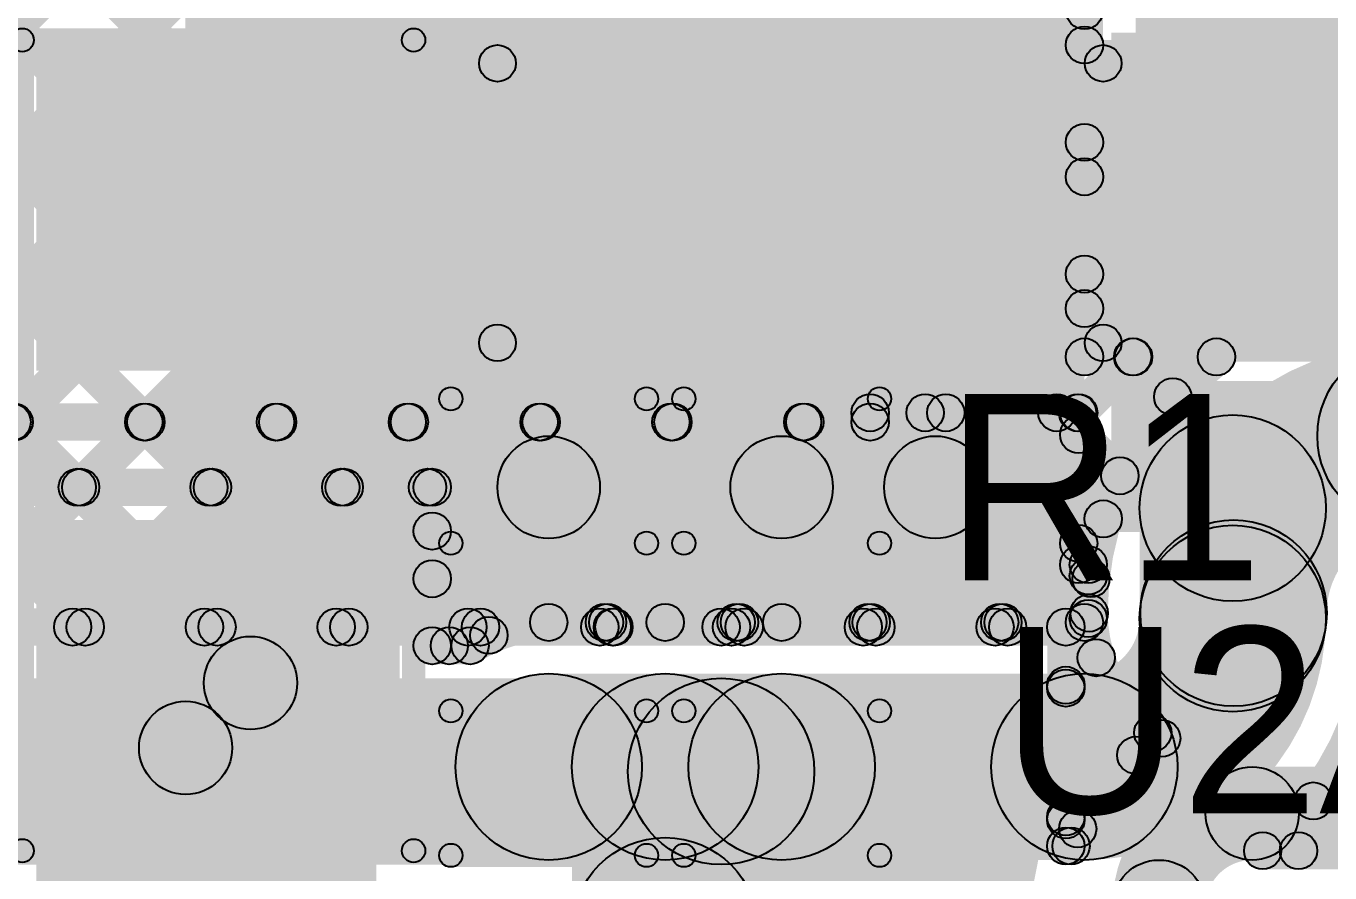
# Model space of a CAD drawing. Header units: millimetres. Extents: x -0.24 to 2.5, y 0 to 2.55.
# Drawn here: x 1.7768 to 2.0567, y 0.1812 to 0.363 of the extents above; entities that cross this region are included whole.
import ezdxf

# ---------------------------------------------------------------- set-up
doc = ezdxf.new("R2010")
doc.units = ezdxf.units.MM
doc.header["$MEASUREMENT"] = 0
for name, color, linetype in [('BottomLayer', 5, 'Continuous'), ('BottomSolder', 6, 'Continuous'), ('TopLayer', 1, 'Continuous'), ('TopOverlay', 2, 'Continuous'), ('TopPaste', 8, 'Continuous'), ('TopSolder', 216, 'Continuous'), ('ViaHoleLayer', 16, 'Continuous')]:
    doc.layers.add(name, color=color, linetype=linetype)

# ---------------------------------------------------------------- blocks, each defined once
blk = doc.blocks.new('C__0603_31')
at = {"layer": 'TopLayer'}
for points in [[(-0.015, 0.0175), (-0.015, -0.0175), (-0.045, -0.0175), (-0.045, 0.0175)], [(0.045, 0.0175), (0.045, -0.0175), (0.015, -0.0175), (0.015, 0.0175)]]:
    blk.add_hatch(color=1, dxfattribs=at).paths.add_polyline_path(points)
at = {"layer": 'TopOverlay'}
h = blk.add_hatch(color=2, dxfattribs=at)
edge = h.paths.add_edge_path()
edge.add_arc((-0.049, 0.021), 0.0025, 0, 360)
h = blk.add_hatch(color=2, dxfattribs=at)
edge = h.paths.add_edge_path()
edge.add_arc((-0.049, 0.021), 0.0025, 0, 360)
for points in [[(-0.049, 0.0185), (-0.049, 0.0235), (-0.018, 0.0235), (-0.018, 0.0185)], [(0.018, 0.0185), (0.018, 0.0235), (0.049, 0.0235), (0.049, 0.0185)], [(-0.0515, 0.021), (-0.0465, 0.021), (-0.0465, -0.021), (-0.0515, -0.021)], [(0.0465, 0.021), (0.0515, 0.021), (0.0515, -0.021), (0.0465, -0.021)], [(-0.049, -0.0235), (-0.049, -0.0185), (-0.018, -0.0185), (-0.018, -0.0235)], [(0.018, -0.0235), (0.018, -0.0185), (0.049, -0.0185), (0.049, -0.0235)]]:
    blk.add_hatch(color=2, dxfattribs=at).paths.add_polyline_path(points)
h = blk.add_hatch(color=2, dxfattribs=at)
edge = h.paths.add_edge_path()
edge.add_arc((-0.018, 0.021), 0.0025, 0, 360)
h = blk.add_hatch(color=2, dxfattribs=at)
edge = h.paths.add_edge_path()
edge.add_arc((0.018, 0.021), 0.0025, 0, 360)
h = blk.add_hatch(color=2, dxfattribs=at)
edge = h.paths.add_edge_path()
edge.add_arc((0.049, 0.021), 0.0025, 0, 360)
h = blk.add_hatch(color=2, dxfattribs=at)
edge = h.paths.add_edge_path()
edge.add_arc((0.049, 0.021), 0.0025, 0, 360)
h = blk.add_hatch(color=2, dxfattribs=at)
edge = h.paths.add_edge_path()
edge.add_arc((-0.049, -0.021), 0.0025, 0, 360)
h = blk.add_hatch(color=2, dxfattribs=at)
edge = h.paths.add_edge_path()
edge.add_arc((-0.049, -0.021), 0.0025, 0, 360)
h = blk.add_hatch(color=2, dxfattribs=at)
edge = h.paths.add_edge_path()
edge.add_arc((-0.018, -0.021), 0.0025, 0, 360)
h = blk.add_hatch(color=2, dxfattribs=at)
edge = h.paths.add_edge_path()
edge.add_arc((0.018, -0.021), 0.0025, 0, 360)
h = blk.add_hatch(color=2, dxfattribs=at)
edge = h.paths.add_edge_path()
edge.add_arc((0.049, -0.021), 0.0025, 0, 360)
h = blk.add_hatch(color=2, dxfattribs=at)
edge = h.paths.add_edge_path()
edge.add_arc((0.049, -0.021), 0.0025, 0, 360)
at = {"layer": 'TopPaste'}
for points in [[(-0.015, 0.0175), (-0.015, -0.0175), (-0.045, -0.0175), (-0.045, 0.0175)], [(0.045, 0.0175), (0.045, -0.0175), (0.015, -0.0175), (0.015, 0.0175)]]:
    blk.add_hatch(color=8, dxfattribs=at).paths.add_polyline_path(points)
at = {"layer": 'TopSolder'}
for points in [[(-0.01264, 0.01986), (-0.01264, -0.01986), (-0.04736, -0.01986), (-0.04736, 0.01986)], [(0.04736, 0.01986), (0.04736, -0.01986), (0.01264, -0.01986), (0.01264, 0.01986)]]:
    blk.add_hatch(color=216, dxfattribs=at).paths.add_polyline_path(points)
at = {"layer": 'TopOverlay'}
for centre in [(-0.049, 0.021), (-0.049, 0.021), (-0.018, 0.021), (0.018, 0.021), (0.049, 0.021), (0.049, 0.021), (-0.049, -0.021), (-0.049, -0.021), (-0.018, -0.021), (0.018, -0.021), (0.049, -0.021), (0.049, -0.021)]:
    blk.add_circle(centre, 0.0025, dxfattribs=at)
blk = doc.blocks.new('C__0603_32')
at = {"layer": 'TopLayer'}
for points in [[(-0.015, 0.0175), (-0.015, -0.0175), (-0.045, -0.0175), (-0.045, 0.0175)], [(0.045, 0.0175), (0.045, -0.0175), (0.015, -0.0175), (0.015, 0.0175)]]:
    blk.add_hatch(color=1, dxfattribs=at).paths.add_polyline_path(points)
at = {"layer": 'TopOverlay'}
h = blk.add_hatch(color=2, dxfattribs=at)
edge = h.paths.add_edge_path()
edge.add_arc((-0.049, 0.021), 0.0025, 0, 360)
h = blk.add_hatch(color=2, dxfattribs=at)
edge = h.paths.add_edge_path()
edge.add_arc((-0.049, 0.021), 0.0025, 0, 360)
for points in [[(-0.049, 0.0185), (-0.049, 0.0235), (-0.018, 0.0235), (-0.018, 0.0185)], [(0.018, 0.0185), (0.018, 0.0235), (0.049, 0.0235), (0.049, 0.0185)], [(-0.0515, 0.021), (-0.0465, 0.021), (-0.0465, -0.021), (-0.0515, -0.021)], [(0.0465, 0.021), (0.0515, 0.021), (0.0515, -0.021), (0.0465, -0.021)], [(-0.049, -0.0235), (-0.049, -0.0185), (-0.018, -0.0185), (-0.018, -0.0235)], [(0.018, -0.0235), (0.018, -0.0185), (0.049, -0.0185), (0.049, -0.0235)]]:
    blk.add_hatch(color=2, dxfattribs=at).paths.add_polyline_path(points)
h = blk.add_hatch(color=2, dxfattribs=at)
edge = h.paths.add_edge_path()
edge.add_arc((-0.018, 0.021), 0.0025, 0, 360)
h = blk.add_hatch(color=2, dxfattribs=at)
edge = h.paths.add_edge_path()
edge.add_arc((0.018, 0.021), 0.0025, 0, 360)
h = blk.add_hatch(color=2, dxfattribs=at)
edge = h.paths.add_edge_path()
edge.add_arc((0.049, 0.021), 0.0025, 0, 360)
h = blk.add_hatch(color=2, dxfattribs=at)
edge = h.paths.add_edge_path()
edge.add_arc((0.049, 0.021), 0.0025, 0, 360)
h = blk.add_hatch(color=2, dxfattribs=at)
edge = h.paths.add_edge_path()
edge.add_arc((-0.049, -0.021), 0.0025, 0, 360)
h = blk.add_hatch(color=2, dxfattribs=at)
edge = h.paths.add_edge_path()
edge.add_arc((-0.049, -0.021), 0.0025, 0, 360)
h = blk.add_hatch(color=2, dxfattribs=at)
edge = h.paths.add_edge_path()
edge.add_arc((-0.018, -0.021), 0.0025, 0, 360)
h = blk.add_hatch(color=2, dxfattribs=at)
edge = h.paths.add_edge_path()
edge.add_arc((0.018, -0.021), 0.0025, 0, 360)
h = blk.add_hatch(color=2, dxfattribs=at)
edge = h.paths.add_edge_path()
edge.add_arc((0.049, -0.021), 0.0025, 0, 360)
h = blk.add_hatch(color=2, dxfattribs=at)
edge = h.paths.add_edge_path()
edge.add_arc((0.049, -0.021), 0.0025, 0, 360)
at = {"layer": 'TopPaste'}
for points in [[(-0.015, 0.0175), (-0.015, -0.0175), (-0.045, -0.0175), (-0.045, 0.0175)], [(0.045, 0.0175), (0.045, -0.0175), (0.015, -0.0175), (0.015, 0.0175)]]:
    blk.add_hatch(color=8, dxfattribs=at).paths.add_polyline_path(points)
at = {"layer": 'TopSolder'}
for points in [[(-0.01264, 0.01986), (-0.01264, -0.01986), (-0.04736, -0.01986), (-0.04736, 0.01986)], [(0.04736, 0.01986), (0.04736, -0.01986), (0.01264, -0.01986), (0.01264, 0.01986)]]:
    blk.add_hatch(color=216, dxfattribs=at).paths.add_polyline_path(points)
at = {"layer": 'TopOverlay'}
for centre in [(-0.049, 0.021), (-0.049, 0.021), (-0.018, 0.021), (0.018, 0.021), (0.049, 0.021), (0.049, 0.021), (-0.049, -0.021), (-0.049, -0.021), (-0.018, -0.021), (0.018, -0.021), (0.049, -0.021), (0.049, -0.021)]:
    blk.add_circle(centre, 0.0025, dxfattribs=at)
blk = doc.blocks.new('RES_0805_89')
at = {"layer": 'TopLayer'}
for points in [[(-0.06, 0.025), (-0.02, 0.025), (-0.02, -0.025), (-0.06, -0.025)], [(0.02, 0.025), (0.06, 0.025), (0.06, -0.025), (0.02, -0.025)]]:
    blk.add_hatch(color=1, dxfattribs=at).paths.add_polyline_path(points)
at = {"layer": 'TopOverlay'}
h = blk.add_hatch(color=2, dxfattribs=at)
edge = h.paths.add_edge_path()
edge.add_arc((-0.065, 0.03), 0.003937, 0, 360)
h = blk.add_hatch(color=2, dxfattribs=at)
edge = h.paths.add_edge_path()
edge.add_arc((-0.065, 0.03), 0.003937, 0, 360)
for points in [[(-0.065, 0.026063), (-0.065, 0.033937), (0.065, 0.033937), (0.065, 0.026063)], [(-0.061063, -0.03), (-0.068937, -0.03), (-0.068937, 0.03), (-0.061063, 0.03)], [(0.068937, -0.03), (0.061063, -0.03), (0.061063, 0.03), (0.068937, 0.03)], [(-0.065, -0.033937), (-0.065, -0.026063), (0.065, -0.026063), (0.065, -0.033937)]]:
    blk.add_hatch(color=2, dxfattribs=at).paths.add_polyline_path(points)
h = blk.add_hatch(color=2, dxfattribs=at)
edge = h.paths.add_edge_path()
edge.add_arc((0.065, 0.03), 0.003937, 0, 360)
h = blk.add_hatch(color=2, dxfattribs=at)
edge = h.paths.add_edge_path()
edge.add_arc((0.065, 0.03), 0.003937, 0, 360)
h = blk.add_hatch(color=2, dxfattribs=at)
edge = h.paths.add_edge_path()
edge.add_arc((-0.065, -0.03), 0.003937, 0, 360)
h = blk.add_hatch(color=2, dxfattribs=at)
edge = h.paths.add_edge_path()
edge.add_arc((-0.065, -0.03), 0.003937, 0, 360)
h = blk.add_hatch(color=2, dxfattribs=at)
edge = h.paths.add_edge_path()
edge.add_arc((0.065, -0.03), 0.003937, 0, 360)
h = blk.add_hatch(color=2, dxfattribs=at)
edge = h.paths.add_edge_path()
edge.add_arc((0.065, -0.03), 0.003937, 0, 360)
at = {"layer": 'TopPaste'}
for points in [[(-0.06, 0.025), (-0.02, 0.025), (-0.02, -0.025), (-0.06, -0.025)], [(0.02, 0.025), (0.06, 0.025), (0.06, -0.025), (0.02, -0.025)]]:
    blk.add_hatch(color=8, dxfattribs=at).paths.add_polyline_path(points)
at = {"layer": 'TopSolder'}
for points in [[(-0.064, 0.029), (-0.016, 0.029), (-0.016, -0.029), (-0.064, -0.029)], [(0.016, 0.029), (0.064, 0.029), (0.064, -0.029), (0.016, -0.029)]]:
    blk.add_hatch(color=216, dxfattribs=at).paths.add_polyline_path(points)
at = {"layer": 'TopOverlay'}
for centre in [(-0.065, 0.03), (-0.065, 0.03), (0.065, 0.03), (0.065, 0.03), (-0.065, -0.03), (-0.065, -0.03), (0.065, -0.03), (0.065, -0.03)]:
    blk.add_circle(centre, 0.003937, dxfattribs=at)
blk = doc.blocks.new('SOT23_5_104')
at = {"layer": 'TopLayer'}
for points in [[(-0.07323, 0.04961), (-0.02913, 0.04961), (-0.02913, 0.0252), (-0.07323, 0.0252)], [(0.02913, 0.04961), (0.07323, 0.04961), (0.07323, 0.0252), (0.02913, 0.0252)], [(-0.07323, 0.0122), (-0.02913, 0.0122), (-0.02913, -0.0122), (-0.07323, -0.0122)], [(-0.07323, -0.0252), (-0.02913, -0.0252), (-0.02913, -0.04961), (-0.07323, -0.04961)], [(0.02913, -0.0252), (0.07323, -0.0252), (0.07323, -0.04961), (0.02913, -0.04961)]]:
    blk.add_hatch(color=1, dxfattribs=at).paths.add_polyline_path(points)
at = {"layer": 'TopOverlay'}
h = blk.add_hatch(color=2, dxfattribs=at)
edge = h.paths.add_edge_path()
edge.add_arc((-0.05824, 0.063), 0.005, 0, 360)
h = blk.add_hatch(color=2, dxfattribs=at)
edge = h.paths.add_edge_path()
edge.add_arc((-0.04976, 0.063), 0.005, 0, 360)
h = blk.add_hatch(color=2, dxfattribs=at)
edge = h.paths.add_edge_path()
edge.add_arc((-0.028, 0.063), 0.00394, 0, 360)
for points in [[(0.023, 0.06694), (0.023, 0.05906), (-0.028, 0.05906), (-0.028, 0.06694)], [(0.023, -0.05906), (0.023, -0.06694), (-0.028, -0.06694), (-0.028, -0.05906)]]:
    blk.add_hatch(color=2, dxfattribs=at).paths.add_polyline_path(points)
h = blk.add_hatch(color=2, dxfattribs=at)
edge = h.paths.add_edge_path()
edge.add_arc((0.023, 0.063), 0.00394, 0, 360)
h = blk.add_hatch(color=2, dxfattribs=at)
edge = h.paths.add_edge_path()
edge.add_arc((-0.028, -0.063), 0.00394, 0, 360)
h = blk.add_hatch(color=2, dxfattribs=at)
edge = h.paths.add_edge_path()
edge.add_arc((0.023, -0.063), 0.00394, 0, 360)
at = {"layer": 'TopPaste'}
for points in [[(-0.07323, 0.04961), (-0.02913, 0.04961), (-0.02913, 0.0252), (-0.07323, 0.0252)], [(0.02913, 0.04961), (0.07323, 0.04961), (0.07323, 0.0252), (0.02913, 0.0252)], [(-0.07323, 0.0122), (-0.02913, 0.0122), (-0.02913, -0.0122), (-0.07323, -0.0122)], [(-0.07323, -0.0252), (-0.02913, -0.0252), (-0.02913, -0.04961), (-0.07323, -0.04961)], [(0.02913, -0.0252), (0.07323, -0.0252), (0.07323, -0.04961), (0.02913, -0.04961)]]:
    blk.add_hatch(color=8, dxfattribs=at).paths.add_polyline_path(points)
at = {"layer": 'TopSolder'}
for points in [[(-0.07723, 0.05361), (-0.02513, 0.05361), (-0.02513, 0.0212), (-0.07723, 0.0212)], [(0.02513, 0.05361), (0.07723, 0.05361), (0.07723, 0.0212), (0.02513, 0.0212)], [(-0.07723, 0.0162), (-0.02513, 0.0162), (-0.02513, -0.0162), (-0.07723, -0.0162)], [(-0.07723, -0.0212), (-0.02513, -0.0212), (-0.02513, -0.05361), (-0.07723, -0.05361)], [(0.02513, -0.0212), (0.07723, -0.0212), (0.07723, -0.05361), (0.02513, -0.05361)]]:
    blk.add_hatch(color=216, dxfattribs=at).paths.add_polyline_path(points)
at = {"layer": 'TopOverlay', "const_width": 0.01}
blk.add_lwpolyline([(-0.04976, 0.063, 1), (-0.05824, 0.063, 1)], format="xyb", close=True, dxfattribs=at)
at = {"layer": 'TopOverlay'}
for centre, radius in [((-0.05824, 0.063), 0.005), ((-0.04976, 0.063), 0.005), ((-0.028, 0.063), 0.00394), ((0.023, 0.063), 0.00394), ((-0.028, -0.063), 0.00394), ((0.023, -0.063), 0.00394)]:
    blk.add_circle(centre, radius, dxfattribs=at)
blk = doc.blocks.new('C__1206_112')
at = {"layer": 'TopLayer'}
for points in [[(-0.08, 0.035), (-0.02, 0.035), (-0.02, -0.035), (-0.08, -0.035)], [(0.02, 0.035), (0.08, 0.035), (0.08, -0.035), (0.02, -0.035)]]:
    blk.add_hatch(color=1, dxfattribs=at).paths.add_polyline_path(points)
at = {"layer": 'TopOverlay'}
h = blk.add_hatch(color=2, dxfattribs=at)
edge = h.paths.add_edge_path()
edge.add_arc((-0.087, 0.042), 0.0025, 0, 360)
h = blk.add_hatch(color=2, dxfattribs=at)
edge = h.paths.add_edge_path()
edge.add_arc((-0.087, 0.042), 0.0025, 0, 360)
for points in [[(-0.0895, 0.042), (-0.0845, 0.042), (-0.0845, -0.042), (-0.0895, -0.042)], [(-0.087, 0.0395), (-0.087, 0.0445), (0.087, 0.0445), (0.087, 0.0395)], [(0.0845, 0.042), (0.0895, 0.042), (0.0895, -0.042), (0.0845, -0.042)], [(-0.087, -0.0445), (-0.087, -0.0395), (0.087, -0.0395), (0.087, -0.0445)]]:
    blk.add_hatch(color=2, dxfattribs=at).paths.add_polyline_path(points)
h = blk.add_hatch(color=2, dxfattribs=at)
edge = h.paths.add_edge_path()
edge.add_arc((0.087, 0.042), 0.0025, 0, 360)
h = blk.add_hatch(color=2, dxfattribs=at)
edge = h.paths.add_edge_path()
edge.add_arc((0.087, 0.042), 0.0025, 0, 360)
h = blk.add_hatch(color=2, dxfattribs=at)
edge = h.paths.add_edge_path()
edge.add_arc((-0.087, -0.042), 0.0025, 0, 360)
h = blk.add_hatch(color=2, dxfattribs=at)
edge = h.paths.add_edge_path()
edge.add_arc((-0.087, -0.042), 0.0025, 0, 360)
h = blk.add_hatch(color=2, dxfattribs=at)
edge = h.paths.add_edge_path()
edge.add_arc((0.087, -0.042), 0.0025, 0, 360)
h = blk.add_hatch(color=2, dxfattribs=at)
edge = h.paths.add_edge_path()
edge.add_arc((0.087, -0.042), 0.0025, 0, 360)
at = {"layer": 'TopPaste'}
for points in [[(-0.08, 0.035), (-0.02, 0.035), (-0.02, -0.035), (-0.08, -0.035)], [(0.02, 0.035), (0.08, 0.035), (0.08, -0.035), (0.02, -0.035)]]:
    blk.add_hatch(color=8, dxfattribs=at).paths.add_polyline_path(points)
at = {"layer": 'TopSolder'}
for points in [[(-0.084, 0.039), (-0.016, 0.039), (-0.016, -0.039), (-0.084, -0.039)], [(0.016, 0.039), (0.084, 0.039), (0.084, -0.039), (0.016, -0.039)]]:
    blk.add_hatch(color=216, dxfattribs=at).paths.add_polyline_path(points)
at = {"layer": 'TopOverlay'}
for centre in [(-0.087, 0.042), (-0.087, 0.042), (0.087, 0.042), (0.087, 0.042), (-0.087, -0.042), (-0.087, -0.042), (0.087, -0.042), (0.087, -0.042)]:
    blk.add_circle(centre, 0.0025, dxfattribs=at)

msp = doc.modelspace()

# ---------------------------------------------------------------- hatches: boundary and pattern name
at = {"layer": 'BottomLayer'}
for points in [[(1.48317, 0.8741), (1.48883, 0.87976), (2.00683, 0.36176), (2.00117, 0.3561)], [(1.48317, 0.84582), (1.48883, 0.85148), (2.00683, 0.33348), (2.00117, 0.32782)], [(1.5904, 0.71031), (1.59605, 0.71597), (2.00683, 0.30519), (2.00117, 0.29954)], [(1.58383, 0.68859), (1.58949, 0.69425), (2.01444, 0.2693), (2.00878, 0.26364)], [(1.56097, 0.68317), (1.56662, 0.68883), (2.00823, 0.24723), (2.00257, 0.24157)], [(1.35609, 0.66177), (1.36175, 0.66743), (1.79235, 0.23683), (1.78669, 0.23117)], [(1.38438, 0.66177), (1.39004, 0.66743), (1.82063, 0.23683), (1.81498, 0.23117)], [(1.41266, 0.66177), (1.41832, 0.66743), (1.84892, 0.23683), (1.84326, 0.23117)], [(1.57329, 0.64256), (1.57895, 0.64822), (1.99034, 0.23683), (1.98468, 0.23117)], [(1.47354, 0.62918), (1.4792, 0.63483), (1.8772, 0.23683), (1.87155, 0.23117)], [(1.50183, 0.62917), (1.50749, 0.63483), (1.90549, 0.23683), (1.89983, 0.23117)], [(1.53011, 0.62917), (1.53577, 0.63483), (1.93377, 0.23683), (1.92811, 0.23117)], [(1.55836, 0.62921), (1.56401, 0.63487), (1.96206, 0.23683), (1.9564, 0.23117)], [(2.015, 0.303), (2.067, 0.303), (2.067, 0.578), (2.015, 0.578)], [(1.59023, 0.17317), (1.58457, 0.17883), (1.95857, 0.55283), (1.96423, 0.54717)], [(1.61851, 0.17317), (1.61285, 0.17883), (1.97885, 0.54483), (1.98451, 0.53917)], [(2.008, 0.292), (2, 0.292), (2, 0.542), (2.008, 0.542)], [(1.6468, 0.17317), (1.64114, 0.17883), (2.00117, 0.53886), (2.00683, 0.5332)], [(1.67508, 0.17317), (1.66942, 0.17883), (2.00117, 0.51058), (2.00683, 0.50492)], [(1.811, 0.231), (2.004, 0.231), (2.004, 0.488), (1.811, 0.488)], [(1.76136, 0.23117), (1.75571, 0.23683), (2.00117, 0.48229), (2.00683, 0.47664)], [(1.78965, 0.23117), (1.78399, 0.23683), (2.00117, 0.45401), (2.00683, 0.44835)], [(1.81793, 0.23117), (1.81228, 0.23683), (2.00117, 0.42572), (2.00683, 0.42007)], [(1.84622, 0.23117), (1.84056, 0.23683), (2.00117, 0.39744), (2.00683, 0.39178)], [(1.8745, 0.23117), (1.86884, 0.23683), (2.00117, 0.36916), (2.00683, 0.3635)], [(1.90279, 0.23117), (1.89713, 0.23683), (2.00117, 0.34087), (2.00683, 0.33521)], [(1.93107, 0.23117), (1.92541, 0.23683), (2.00117, 0.31259), (2.00683, 0.30693)], [(1.95935, 0.23117), (1.9537, 0.23683), (2.0117, 0.29483), (2.01735, 0.28917)], [(2.004, 0.288), (2.004, 0.296), (2.03233, 0.296), (2.03233, 0.288)], [(2.01154, 0.28917), (2.01719, 0.29483), (2.02578, 0.28625), (2.02012, 0.28059)], [(1.98764, 0.23117), (1.98198, 0.23683), (2.0052, 0.26005), (2.01086, 0.25439)], [(1.75, 0.23), (1.75, 0.238), (1.903, 0.238), (1.903, 0.23)], [(1.903, 0.23), (1.903, 0.238), (1.926, 0.238), (1.926, 0.23)], [(1.903, 0.23), (1.903, 0.238), (1.926, 0.238), (1.926, 0.23)], [(1.926, 0.23), (1.926, 0.238), (2, 0.238), (2, 0.23)], [(2.004, 0.187), (1.996, 0.187), (1.996, 0.234), (2.004, 0.234)], [(2.00283, 0.21808), (1.99717, 0.22373), (2.00369, 0.23025), (2.00935, 0.22459)], [(1.99717, 0.21868), (2.00283, 0.22434), (2.01784, 0.20933), (2.01218, 0.20367)], [(1.75, 0.183), (1.75, 0.223), (1.926, 0.223), (1.926, 0.183)], [(1.914, 0.049), (1.989, 0.049), (1.989, 0.223), (1.914, 0.223)], [(2.00283, 0.18979), (1.99717, 0.19545), (2.01584, 0.21412), (2.0215, 0.20847)], [(2.04, 0.184), (2.04, 0.204), (2.259, 0.204), (2.259, 0.184)], [(1.99717, 0.1904), (2.00283, 0.19606), (2.00538, 0.19351), (1.99972, 0.18785)]]:
    msp.add_hatch(color=5, dxfattribs=at).paths.add_polyline_path(points)
h = msp.add_hatch(color=5, dxfattribs=at)
edge = h.paths.add_edge_path()
edge.add_arc((2.004, 0.36633), 0.004, 0, 360)
h = msp.add_hatch(color=5, dxfattribs=at)
edge = h.paths.add_edge_path()
edge.add_arc((2.004, 0.35893), 0.004, 0, 360)
h = msp.add_hatch(color=5, dxfattribs=at)
edge = h.paths.add_edge_path()
edge.add_arc((2.004, 0.33804), 0.004, 0, 360)
h = msp.add_hatch(color=5, dxfattribs=at)
edge = h.paths.add_edge_path()
edge.add_arc((2.004, 0.33065), 0.004, 0, 360)
h = msp.add_hatch(color=5, dxfattribs=at)
edge = h.paths.add_edge_path()
edge.add_arc((2.031, 0.317), 0.01181, 0, 360)
h = msp.add_hatch(color=5, dxfattribs=at)
edge = h.paths.add_edge_path()
edge.add_arc((2.004, 0.30976), 0.004, 0, 360)
h = msp.add_hatch(color=5, dxfattribs=at)
edge = h.paths.add_edge_path()
edge.add_arc((2.004, 0.30236), 0.004, 0, 360)
h = msp.add_hatch(color=5, dxfattribs=at)
edge = h.paths.add_edge_path()
edge.add_arc((2.004, 0.292), 0.004, 0, 360)
h = msp.add_hatch(color=5, dxfattribs=at)
edge = h.paths.add_edge_path()
edge.add_arc((2.004, 0.292), 0.004, 0, 360)
h = msp.add_hatch(color=5, dxfattribs=at)
edge = h.paths.add_edge_path()
edge.add_arc((2.01436, 0.292), 0.004, 0, 360)
h = msp.add_hatch(color=5, dxfattribs=at)
edge = h.paths.add_edge_path()
edge.add_arc((2.01453, 0.292), 0.004, 0, 360)
h = msp.add_hatch(color=5, dxfattribs=at)
edge = h.paths.add_edge_path()
edge.add_arc((2.03233, 0.292), 0.004, 0, 360)
h = msp.add_hatch(color=5, dxfattribs=at)
edge = h.paths.add_edge_path()
edge.add_arc((2.03233, 0.292), 0.004, 0, 360)
h = msp.add_hatch(color=5, dxfattribs=at)
edge = h.paths.add_edge_path()
edge.add_arc((2.074, 0.275), 0.02, 0, 360)
h = msp.add_hatch(color=5, dxfattribs=at)
edge = h.paths.add_edge_path()
edge.add_arc((2.074, 0.275), 0.02, 0, 360)
h = msp.add_hatch(color=5, dxfattribs=at)
edge = h.paths.add_edge_path()
edge.add_arc((2.02295, 0.28342), 0.004, 0, 360)
h = msp.add_hatch(color=5, dxfattribs=at)
edge = h.paths.add_edge_path()
edge.add_arc((1.972, 0.264), 0.01181, 0, 360)
h = msp.add_hatch(color=5, dxfattribs=at)
edge = h.paths.add_edge_path()
edge.add_arc((2.01161, 0.26647), 0.004, 0, 360)
h = msp.add_hatch(color=5, dxfattribs=at)
edge = h.paths.add_edge_path()
edge.add_arc((2.00803, 0.25722), 0.004, 0, 360)
h = msp.add_hatch(color=5, dxfattribs=at)
edge = h.paths.add_edge_path()
edge.add_arc((2.036, 0.237), 0.02, 0, 360)
h = msp.add_hatch(color=5, dxfattribs=at)
edge = h.paths.add_edge_path()
edge.add_arc((2.0054, 0.2444), 0.004, 0, 360)
h = msp.add_hatch(color=5, dxfattribs=at)
edge = h.paths.add_edge_path()
edge.add_arc((2.005, 0.237), 0.004, 0, 360)
h = msp.add_hatch(color=5, dxfattribs=at)
edge = h.paths.add_edge_path()
edge.add_arc((2.005, 0.237), 0.004, 0, 360)
h = msp.add_hatch(color=5, dxfattribs=at)
edge = h.paths.add_edge_path()
edge.add_arc((2.036, 0.231), 0.01181, 0, 360)
h = msp.add_hatch(color=5, dxfattribs=at)
edge = h.paths.add_edge_path()
edge.add_arc((1.78682, 0.234), 0.004, 0, 360)
h = msp.add_hatch(color=5, dxfattribs=at)
edge = h.paths.add_edge_path()
edge.add_arc((1.78952, 0.234), 0.004, 0, 360)
h = msp.add_hatch(color=5, dxfattribs=at)
edge = h.paths.add_edge_path()
edge.add_arc((1.8151, 0.234), 0.004, 0, 360)
h = msp.add_hatch(color=5, dxfattribs=at)
edge = h.paths.add_edge_path()
edge.add_arc((1.81781, 0.234), 0.004, 0, 360)
h = msp.add_hatch(color=5, dxfattribs=at)
edge = h.paths.add_edge_path()
edge.add_arc((1.84339, 0.234), 0.004, 0, 360)
h = msp.add_hatch(color=5, dxfattribs=at)
edge = h.paths.add_edge_path()
edge.add_arc((1.84609, 0.234), 0.004, 0, 360)
h = msp.add_hatch(color=5, dxfattribs=at)
edge = h.paths.add_edge_path()
edge.add_arc((1.87167, 0.234), 0.004, 0, 360)
h = msp.add_hatch(color=5, dxfattribs=at)
edge = h.paths.add_edge_path()
edge.add_arc((1.87437, 0.234), 0.004, 0, 360)
h = msp.add_hatch(color=5, dxfattribs=at)
edge = h.paths.add_edge_path()
edge.add_arc((1.89996, 0.234), 0.004, 0, 360)
h = msp.add_hatch(color=5, dxfattribs=at)
edge = h.paths.add_edge_path()
edge.add_arc((1.90266, 0.234), 0.004, 0, 360)
h = msp.add_hatch(color=5, dxfattribs=at)
edge = h.paths.add_edge_path()
edge.add_arc((1.903, 0.234), 0.004, 0, 360)
h = msp.add_hatch(color=5, dxfattribs=at)
edge = h.paths.add_edge_path()
edge.add_arc((1.903, 0.234), 0.004, 0, 360)
h = msp.add_hatch(color=5, dxfattribs=at)
edge = h.paths.add_edge_path()
edge.add_arc((1.903, 0.234), 0.004, 0, 360)
h = msp.add_hatch(color=5, dxfattribs=at)
edge = h.paths.add_edge_path()
edge.add_arc((1.926, 0.234), 0.004, 0, 360)
h = msp.add_hatch(color=5, dxfattribs=at)
edge = h.paths.add_edge_path()
edge.add_arc((1.926, 0.234), 0.004, 0, 360)
h = msp.add_hatch(color=5, dxfattribs=at)
edge = h.paths.add_edge_path()
edge.add_arc((1.926, 0.234), 0.004, 0, 360)
h = msp.add_hatch(color=5, dxfattribs=at)
edge = h.paths.add_edge_path()
edge.add_arc((1.92824, 0.234), 0.004, 0, 360)
h = msp.add_hatch(color=5, dxfattribs=at)
edge = h.paths.add_edge_path()
edge.add_arc((1.93094, 0.234), 0.004, 0, 360)
h = msp.add_hatch(color=5, dxfattribs=at)
edge = h.paths.add_edge_path()
edge.add_arc((1.95653, 0.234), 0.004, 0, 360)
h = msp.add_hatch(color=5, dxfattribs=at)
edge = h.paths.add_edge_path()
edge.add_arc((1.95923, 0.234), 0.004, 0, 360)
h = msp.add_hatch(color=5, dxfattribs=at)
edge = h.paths.add_edge_path()
edge.add_arc((1.98481, 0.234), 0.004, 0, 360)
h = msp.add_hatch(color=5, dxfattribs=at)
edge = h.paths.add_edge_path()
edge.add_arc((1.98751, 0.234), 0.004, 0, 360)
h = msp.add_hatch(color=5, dxfattribs=at)
edge = h.paths.add_edge_path()
edge.add_arc((2, 0.234), 0.004, 0, 360)
h = msp.add_hatch(color=5, dxfattribs=at)
edge = h.paths.add_edge_path()
edge.add_arc((2, 0.234), 0.004, 0, 360)
h = msp.add_hatch(color=5, dxfattribs=at)
edge = h.paths.add_edge_path()
edge.add_arc((2.00652, 0.22742), 0.004, 0, 360)
h = msp.add_hatch(color=5, dxfattribs=at)
edge = h.paths.add_edge_path()
edge.add_arc((2, 0.22151), 0.004, 0, 360)
h = msp.add_hatch(color=5, dxfattribs=at)
edge = h.paths.add_edge_path()
edge.add_arc((2, 0.22091), 0.004, 0, 360)
h = msp.add_hatch(color=5, dxfattribs=at)
edge = h.paths.add_edge_path()
edge.add_arc((1.926, 0.203), 0.02, 0, 360)
h = msp.add_hatch(color=5, dxfattribs=at)
edge = h.paths.add_edge_path()
edge.add_arc((2.01867, 0.21129), 0.004, 0, 360)
h = msp.add_hatch(color=5, dxfattribs=at)
edge = h.paths.add_edge_path()
edge.add_arc((2.02058, 0.21011), 0.004, 0, 360)
h = msp.add_hatch(color=5, dxfattribs=at)
edge = h.paths.add_edge_path()
edge.add_arc((2.02058, 0.21011), 0.004, 0, 360)
h = msp.add_hatch(color=5, dxfattribs=at)
edge = h.paths.add_edge_path()
edge.add_arc((2.01501, 0.2065), 0.004, 0, 360)
h = msp.add_hatch(color=5, dxfattribs=at)
edge = h.paths.add_edge_path()
edge.add_arc((2.04, 0.194), 0.01, 0, 360)
h = msp.add_hatch(color=5, dxfattribs=at)
edge = h.paths.add_edge_path()
edge.add_arc((2.04, 0.194), 0.01, 0, 360)
h = msp.add_hatch(color=5, dxfattribs=at)
edge = h.paths.add_edge_path()
edge.add_arc((2, 0.19323), 0.004, 0, 360)
h = msp.add_hatch(color=5, dxfattribs=at)
edge = h.paths.add_edge_path()
edge.add_arc((2, 0.19262), 0.004, 0, 360)
h = msp.add_hatch(color=5, dxfattribs=at)
edge = h.paths.add_edge_path()
edge.add_arc((2.00255, 0.19068), 0.004, 0, 360)
h = msp.add_hatch(color=5, dxfattribs=at)
edge = h.paths.add_edge_path()
edge.add_arc((2, 0.187), 0.004, 0, 360)
h = msp.add_hatch(color=5, dxfattribs=at)
edge = h.paths.add_edge_path()
edge.add_arc((2.00112, 0.187), 0.004, 0, 360)
h = msp.add_hatch(color=5, dxfattribs=at)
edge = h.paths.add_edge_path()
edge.add_arc((2.02, 0.174), 0.01, 0, 360)
h = msp.add_hatch(color=5, dxfattribs=at)
edge = h.paths.add_edge_path()
edge.add_arc((2.02, 0.174), 0.01, 0, 360)
at = {"layer": 'BottomSolder'}
h = msp.add_hatch(color=6, dxfattribs=at)
edge = h.paths.add_edge_path()
edge.add_arc((2.031, 0.317), 0.01581, 0, 360)
h = msp.add_hatch(color=6, dxfattribs=at)
edge = h.paths.add_edge_path()
edge.add_arc((1.972, 0.264), 0.01581, 0, 360)
h = msp.add_hatch(color=6, dxfattribs=at)
edge = h.paths.add_edge_path()
edge.add_arc((2.036, 0.231), 0.01581, 0, 360)
at = {"layer": 'TopLayer'}
for points in [[(1.783, 0.289), (1.947, 0.289), (1.947, 0.359), (1.783, 0.359)], [(1.955, 0.292), (2.004, 0.292), (2.004, 0.36), (1.955, 0.36)], [(1.955, 0.291), (2.066, 0.291), (2.066, 0.36), (1.955, 0.36)], [(1.93207, 0.23217), (1.92641, 0.23783), (1.97141, 0.28283), (1.97707, 0.27717)], [(1.96035, 0.23217), (1.9547, 0.23783), (1.9997, 0.28283), (2.00535, 0.27717)], [(1.958, 0.276), (1.958, 0.284), (2.00277, 0.284), (2.00277, 0.276)], [(1.96697, 0.27717), (1.97262, 0.28283), (2.00765, 0.24781), (2.00199, 0.24215)], [(1.99525, 0.27717), (2.00091, 0.28283), (2.0056, 0.27814), (1.99994, 0.27248)], [(1.60008, 0.09817), (1.59442, 0.10383), (1.77142, 0.28083), (1.77708, 0.27517)], [(1.77098, 0.27517), (1.77663, 0.28083), (1.79063, 0.26683), (1.78498, 0.26117)], [(1.772, 0.274), (1.772, 0.282), (1.958, 0.282), (1.958, 0.274)], [(1.79136, 0.26117), (1.78571, 0.26683), (1.79971, 0.28083), (1.80536, 0.27517)], [(1.79926, 0.27517), (1.80492, 0.28083), (1.81892, 0.26683), (1.81326, 0.26117)], [(1.81965, 0.26117), (1.81399, 0.26683), (1.82799, 0.28083), (1.83365, 0.27517)], [(1.82755, 0.27517), (1.8332, 0.28083), (1.8472, 0.26683), (1.84155, 0.26117)], [(1.84793, 0.26117), (1.84228, 0.26683), (1.85628, 0.28083), (1.86193, 0.27517)], [(1.85583, 0.27517), (1.86149, 0.28083), (1.90449, 0.23783), (1.89883, 0.23217)], [(1.86683, 0.25178), (1.86117, 0.25744), (1.88456, 0.28083), (1.89022, 0.27517)], [(1.8705, 0.22717), (1.86484, 0.23283), (1.91284, 0.28083), (1.9185, 0.27517)], [(1.88411, 0.27517), (1.88977, 0.28083), (1.93277, 0.23783), (1.92711, 0.23217)], [(1.90379, 0.23217), (1.89813, 0.23783), (1.94113, 0.28083), (1.94679, 0.27517)], [(1.9124, 0.27517), (1.91806, 0.28083), (1.96106, 0.23783), (1.9554, 0.23217)], [(1.94068, 0.27517), (1.94634, 0.28083), (1.98934, 0.23783), (1.98368, 0.23217)], [(2.00677, 0.24739), (1.99877, 0.24739), (1.99877, 0.28), (2.00677, 0.28)], [(1.889, 0.253), (1.889, 0.275), (1.939, 0.275), (1.939, 0.253)], [(1.939, 0.253), (1.939, 0.275), (1.972, 0.275), (1.972, 0.253)], [(1.772, 0.26), (1.772, 0.268), (1.863, 0.268), (1.863, 0.26)], [(1.772, 0.26), (1.772, 0.268), (1.863, 0.268), (1.863, 0.26)], [(1.868, 0.23), (1.86, 0.23), (1.86, 0.264), (1.868, 0.264)], [(2.05582, 0.23584), (2.01582, 0.23584), (2.01582, 0.25953), (2.05582, 0.25953)], [(1.98864, 0.23217), (1.98298, 0.23783), (1.99994, 0.25479), (2.0056, 0.24913)], [(1.779, 0.12), (1.852, 0.12), (1.852, 0.253), (1.779, 0.253)], [(1.86117, 0.24155), (1.86683, 0.2472), (1.87899, 0.23504), (1.87333, 0.22939)], [(2.00882, 0.23584), (2.00082, 0.23584), (2.00082, 0.24739), (2.00882, 0.24739)], [(2.05278, 0.18317), (2.04712, 0.18883), (2.10017, 0.24188), (2.10583, 0.23622)], [(1.889, 0.231), (1.889, 0.239), (1.914, 0.239), (1.914, 0.231)], [(1.914, 0.231), (1.914, 0.239), (1.939, 0.239), (1.939, 0.231)], [(1.939, 0.231), (1.939, 0.239), (2.00398, 0.239), (2.00398, 0.231)], [(1.864, 0.226), (1.864, 0.234), (1.87212, 0.234), (1.87212, 0.226)], [(1.889, 0.184), (1.889, 0.224), (1.914, 0.224), (1.914, 0.184)], [(1.914, 0.184), (1.914, 0.224), (1.939, 0.224), (1.939, 0.184)], [(1.939, 0.184), (1.939, 0.224), (2.00398, 0.224), (2.00398, 0.184)], [(1.82107, 0.145), (1.80107, 0.145), (1.80107, 0.20807), (1.82107, 0.20807)], [(1.934, 0.1688), (1.894, 0.1688), (1.894, 0.204), (1.934, 0.204)], [(2.05029, 0.19385), (2.05595, 0.1995), (2.06662, 0.18883), (2.06097, 0.18317)], [(2.04225, 0.182), (2.04225, 0.19), (2.072, 0.19), (2.072, 0.182)]]:
    msp.add_hatch(color=1, dxfattribs=at).paths.add_polyline_path(points)
h = msp.add_hatch(color=1, dxfattribs=at)
edge = h.paths.add_edge_path()
edge.add_arc((2.031, 0.317), 0.01181, 0, 360)
h = msp.add_hatch(color=1, dxfattribs=at)
edge = h.paths.add_edge_path()
edge.add_arc((1.958, 0.28), 0.004, 0, 360)
h = msp.add_hatch(color=1, dxfattribs=at)
edge = h.paths.add_edge_path()
edge.add_arc((1.9698, 0.28), 0.004, 0, 360)
h = msp.add_hatch(color=1, dxfattribs=at)
edge = h.paths.add_edge_path()
edge.add_arc((1.97424, 0.28), 0.004, 0, 360)
h = msp.add_hatch(color=1, dxfattribs=at)
edge = h.paths.add_edge_path()
edge.add_arc((1.99808, 0.28), 0.004, 0, 360)
h = msp.add_hatch(color=1, dxfattribs=at)
edge = h.paths.add_edge_path()
edge.add_arc((2.00253, 0.28), 0.004, 0, 360)
h = msp.add_hatch(color=1, dxfattribs=at)
edge = h.paths.add_edge_path()
edge.add_arc((2.00277, 0.28), 0.004, 0, 360)
h = msp.add_hatch(color=1, dxfattribs=at)
edge = h.paths.add_edge_path()
edge.add_arc((2.00277, 0.28), 0.004, 0, 360)
h = msp.add_hatch(color=1, dxfattribs=at)
edge = h.paths.add_edge_path()
edge.add_arc((1.77381, 0.278), 0.004, 0, 360)
h = msp.add_hatch(color=1, dxfattribs=at)
edge = h.paths.add_edge_path()
edge.add_arc((1.77425, 0.278), 0.004, 0, 360)
h = msp.add_hatch(color=1, dxfattribs=at)
edge = h.paths.add_edge_path()
edge.add_arc((1.80209, 0.278), 0.004, 0, 360)
h = msp.add_hatch(color=1, dxfattribs=at)
edge = h.paths.add_edge_path()
edge.add_arc((1.80254, 0.278), 0.004, 0, 360)
h = msp.add_hatch(color=1, dxfattribs=at)
edge = h.paths.add_edge_path()
edge.add_arc((1.83037, 0.278), 0.004, 0, 360)
h = msp.add_hatch(color=1, dxfattribs=at)
edge = h.paths.add_edge_path()
edge.add_arc((1.83082, 0.278), 0.004, 0, 360)
h = msp.add_hatch(color=1, dxfattribs=at)
edge = h.paths.add_edge_path()
edge.add_arc((1.85866, 0.278), 0.004, 0, 360)
h = msp.add_hatch(color=1, dxfattribs=at)
edge = h.paths.add_edge_path()
edge.add_arc((1.8591, 0.278), 0.004, 0, 360)
h = msp.add_hatch(color=1, dxfattribs=at)
edge = h.paths.add_edge_path()
edge.add_arc((1.88694, 0.278), 0.004, 0, 360)
h = msp.add_hatch(color=1, dxfattribs=at)
edge = h.paths.add_edge_path()
edge.add_arc((1.88739, 0.278), 0.004, 0, 360)
h = msp.add_hatch(color=1, dxfattribs=at)
edge = h.paths.add_edge_path()
edge.add_arc((1.91523, 0.278), 0.004, 0, 360)
h = msp.add_hatch(color=1, dxfattribs=at)
edge = h.paths.add_edge_path()
edge.add_arc((1.91567, 0.278), 0.004, 0, 360)
h = msp.add_hatch(color=1, dxfattribs=at)
edge = h.paths.add_edge_path()
edge.add_arc((1.94351, 0.278), 0.004, 0, 360)
h = msp.add_hatch(color=1, dxfattribs=at)
edge = h.paths.add_edge_path()
edge.add_arc((1.94396, 0.278), 0.004, 0, 360)
h = msp.add_hatch(color=1, dxfattribs=at)
edge = h.paths.add_edge_path()
edge.add_arc((1.958, 0.278), 0.004, 0, 360)
h = msp.add_hatch(color=1, dxfattribs=at)
edge = h.paths.add_edge_path()
edge.add_arc((2.00277, 0.27531), 0.004, 0, 360)
h = msp.add_hatch(color=1, dxfattribs=at)
edge = h.paths.add_edge_path()
edge.add_arc((2.03582, 0.25953), 0.02, 0, 360)
h = msp.add_hatch(color=1, dxfattribs=at)
edge = h.paths.add_edge_path()
edge.add_arc((1.889, 0.264), 0.011, 0, 360)
h = msp.add_hatch(color=1, dxfattribs=at)
edge = h.paths.add_edge_path()
edge.add_arc((1.939, 0.264), 0.011, 0, 360)
h = msp.add_hatch(color=1, dxfattribs=at)
edge = h.paths.add_edge_path()
edge.add_arc((1.939, 0.264), 0.011, 0, 360)
h = msp.add_hatch(color=1, dxfattribs=at)
edge = h.paths.add_edge_path()
edge.add_arc((1.972, 0.264), 0.01181, 0, 360)
h = msp.add_hatch(color=1, dxfattribs=at)
edge = h.paths.add_edge_path()
edge.add_arc((1.972, 0.264), 0.011, 0, 360)
h = msp.add_hatch(color=1, dxfattribs=at)
edge = h.paths.add_edge_path()
edge.add_arc((1.78781, 0.264), 0.004, 0, 360)
h = msp.add_hatch(color=1, dxfattribs=at)
edge = h.paths.add_edge_path()
edge.add_arc((1.78854, 0.264), 0.004, 0, 360)
h = msp.add_hatch(color=1, dxfattribs=at)
edge = h.paths.add_edge_path()
edge.add_arc((1.81609, 0.264), 0.004, 0, 360)
h = msp.add_hatch(color=1, dxfattribs=at)
edge = h.paths.add_edge_path()
edge.add_arc((1.81682, 0.264), 0.004, 0, 360)
h = msp.add_hatch(color=1, dxfattribs=at)
edge = h.paths.add_edge_path()
edge.add_arc((1.84437, 0.264), 0.004, 0, 360)
h = msp.add_hatch(color=1, dxfattribs=at)
edge = h.paths.add_edge_path()
edge.add_arc((1.8451, 0.264), 0.004, 0, 360)
h = msp.add_hatch(color=1, dxfattribs=at)
edge = h.paths.add_edge_path()
edge.add_arc((1.863, 0.264), 0.004, 0, 360)
h = msp.add_hatch(color=1, dxfattribs=at)
edge = h.paths.add_edge_path()
edge.add_arc((1.863, 0.264), 0.004, 0, 360)
h = msp.add_hatch(color=1, dxfattribs=at)
edge = h.paths.add_edge_path()
edge.add_arc((1.864, 0.264), 0.004, 0, 360)
h = msp.add_hatch(color=1, dxfattribs=at)
edge = h.paths.add_edge_path()
edge.add_arc((1.864, 0.25461), 0.004, 0, 360)
h = msp.add_hatch(color=1, dxfattribs=at)
edge = h.paths.add_edge_path()
edge.add_arc((2.00277, 0.25196), 0.004, 0, 360)
h = msp.add_hatch(color=1, dxfattribs=at)
edge = h.paths.add_edge_path()
edge.add_arc((2.03582, 0.23584), 0.02, 0, 360)
h = msp.add_hatch(color=1, dxfattribs=at)
edge = h.paths.add_edge_path()
edge.add_arc((2.03582, 0.23584), 0.02, 0, 360)
h = msp.add_hatch(color=1, dxfattribs=at)
edge = h.paths.add_edge_path()
edge.add_arc((2.00277, 0.24739), 0.004, 0, 360)
h = msp.add_hatch(color=1, dxfattribs=at)
edge = h.paths.add_edge_path()
edge.add_arc((2.00482, 0.24739), 0.004, 0, 360)
h = msp.add_hatch(color=1, dxfattribs=at)
edge = h.paths.add_edge_path()
edge.add_arc((1.864, 0.24437), 0.004, 0, 360)
h = msp.add_hatch(color=1, dxfattribs=at)
edge = h.paths.add_edge_path()
edge.add_arc((2.00482, 0.24498), 0.004, 0, 360)
h = msp.add_hatch(color=1, dxfattribs=at)
edge = h.paths.add_edge_path()
edge.add_arc((2.036, 0.231), 0.01181, 0, 360)
h = msp.add_hatch(color=1, dxfattribs=at)
edge = h.paths.add_edge_path()
edge.add_arc((1.889, 0.235), 0.004, 0, 360)
h = msp.add_hatch(color=1, dxfattribs=at)
edge = h.paths.add_edge_path()
edge.add_arc((1.889, 0.235), 0.004, 0, 360)
h = msp.add_hatch(color=1, dxfattribs=at)
edge = h.paths.add_edge_path()
edge.add_arc((1.90096, 0.235), 0.004, 0, 360)
h = msp.add_hatch(color=1, dxfattribs=at)
edge = h.paths.add_edge_path()
edge.add_arc((1.90166, 0.235), 0.004, 0, 360)
h = msp.add_hatch(color=1, dxfattribs=at)
edge = h.paths.add_edge_path()
edge.add_arc((1.914, 0.235), 0.004, 0, 360)
h = msp.add_hatch(color=1, dxfattribs=at)
edge = h.paths.add_edge_path()
edge.add_arc((1.914, 0.235), 0.004, 0, 360)
h = msp.add_hatch(color=1, dxfattribs=at)
edge = h.paths.add_edge_path()
edge.add_arc((1.92924, 0.235), 0.004, 0, 360)
h = msp.add_hatch(color=1, dxfattribs=at)
edge = h.paths.add_edge_path()
edge.add_arc((1.92994, 0.235), 0.004, 0, 360)
h = msp.add_hatch(color=1, dxfattribs=at)
edge = h.paths.add_edge_path()
edge.add_arc((1.939, 0.235), 0.004, 0, 360)
h = msp.add_hatch(color=1, dxfattribs=at)
edge = h.paths.add_edge_path()
edge.add_arc((1.939, 0.235), 0.004, 0, 360)
h = msp.add_hatch(color=1, dxfattribs=at)
edge = h.paths.add_edge_path()
edge.add_arc((1.95753, 0.235), 0.004, 0, 360)
h = msp.add_hatch(color=1, dxfattribs=at)
edge = h.paths.add_edge_path()
edge.add_arc((1.95823, 0.235), 0.004, 0, 360)
h = msp.add_hatch(color=1, dxfattribs=at)
edge = h.paths.add_edge_path()
edge.add_arc((1.98581, 0.235), 0.004, 0, 360)
h = msp.add_hatch(color=1, dxfattribs=at)
edge = h.paths.add_edge_path()
edge.add_arc((1.98651, 0.235), 0.004, 0, 360)
h = msp.add_hatch(color=1, dxfattribs=at)
edge = h.paths.add_edge_path()
edge.add_arc((2.00398, 0.235), 0.004, 0, 360)
h = msp.add_hatch(color=1, dxfattribs=at)
edge = h.paths.add_edge_path()
edge.add_arc((2.00482, 0.23584), 0.004, 0, 360)
h = msp.add_hatch(color=1, dxfattribs=at)
edge = h.paths.add_edge_path()
edge.add_arc((1.87616, 0.23222), 0.004, 0, 360)
h = msp.add_hatch(color=1, dxfattribs=at)
edge = h.paths.add_edge_path()
edge.add_arc((1.864, 0.23), 0.004, 0, 360)
h = msp.add_hatch(color=1, dxfattribs=at)
edge = h.paths.add_edge_path()
edge.add_arc((1.864, 0.23), 0.004, 0, 360)
h = msp.add_hatch(color=1, dxfattribs=at)
edge = h.paths.add_edge_path()
edge.add_arc((1.86767, 0.23), 0.004, 0, 360)
h = msp.add_hatch(color=1, dxfattribs=at)
edge = h.paths.add_edge_path()
edge.add_arc((1.87212, 0.23), 0.004, 0, 360)
h = msp.add_hatch(color=1, dxfattribs=at)
edge = h.paths.add_edge_path()
edge.add_arc((1.87212, 0.23), 0.004, 0, 360)
h = msp.add_hatch(color=1, dxfattribs=at)
edge = h.paths.add_edge_path()
edge.add_arc((1.825, 0.222), 0.01, 0, 360)
h = msp.add_hatch(color=1, dxfattribs=at)
edge = h.paths.add_edge_path()
edge.add_arc((1.889, 0.204), 0.02, 0, 360)
h = msp.add_hatch(color=1, dxfattribs=at)
edge = h.paths.add_edge_path()
edge.add_arc((1.914, 0.204), 0.02, 0, 360)
h = msp.add_hatch(color=1, dxfattribs=at)
edge = h.paths.add_edge_path()
edge.add_arc((1.914, 0.204), 0.02, 0, 360)
h = msp.add_hatch(color=1, dxfattribs=at)
edge = h.paths.add_edge_path()
edge.add_arc((1.914, 0.204), 0.02, 0, 360)
h = msp.add_hatch(color=1, dxfattribs=at)
edge = h.paths.add_edge_path()
edge.add_arc((1.939, 0.204), 0.02, 0, 360)
h = msp.add_hatch(color=1, dxfattribs=at)
edge = h.paths.add_edge_path()
edge.add_arc((1.939, 0.204), 0.02, 0, 360)
h = msp.add_hatch(color=1, dxfattribs=at)
edge = h.paths.add_edge_path()
edge.add_arc((2.00398, 0.204), 0.02, 0, 360)
h = msp.add_hatch(color=1, dxfattribs=at)
edge = h.paths.add_edge_path()
edge.add_arc((2.00398, 0.204), 0.02, 0, 360)
h = msp.add_hatch(color=1, dxfattribs=at)
edge = h.paths.add_edge_path()
edge.add_arc((1.81107, 0.20807), 0.01, 0, 360)
h = msp.add_hatch(color=1, dxfattribs=at)
edge = h.paths.add_edge_path()
edge.add_arc((1.81107, 0.20807), 0.01, 0, 360)
h = msp.add_hatch(color=1, dxfattribs=at)
edge = h.paths.add_edge_path()
edge.add_arc((2.05312, 0.19668), 0.004, 0, 360)
h = msp.add_hatch(color=1, dxfattribs=at)
edge = h.paths.add_edge_path()
edge.add_arc((1.914, 0.1688), 0.02, 0, 360)
h = msp.add_hatch(color=1, dxfattribs=at)
edge = h.paths.add_edge_path()
edge.add_arc((1.914, 0.1688), 0.02, 0, 360)
h = msp.add_hatch(color=1, dxfattribs=at)
edge = h.paths.add_edge_path()
edge.add_arc((2.04225, 0.186), 0.004, 0, 360)
h = msp.add_hatch(color=1, dxfattribs=at)
edge = h.paths.add_edge_path()
edge.add_arc((2.04225, 0.186), 0.004, 0, 360)
h = msp.add_hatch(color=1, dxfattribs=at)
edge = h.paths.add_edge_path()
edge.add_arc((2.04995, 0.186), 0.004, 0, 360)
at = {"layer": 'TopSolder'}
h = msp.add_hatch(color=216, dxfattribs=at)
edge = h.paths.add_edge_path()
edge.add_arc((2.031, 0.317), 0.01581, 0, 360)
h = msp.add_hatch(color=216, dxfattribs=at)
edge = h.paths.add_edge_path()
edge.add_arc((1.972, 0.264), 0.01581, 0, 360)
h = msp.add_hatch(color=216, dxfattribs=at)
edge = h.paths.add_edge_path()
edge.add_arc((2.036, 0.231), 0.01581, 0, 360)
at = {"layer": 'ViaHoleLayer'}
h = msp.add_hatch(color=16, dxfattribs=at)
edge = h.paths.add_edge_path()
edge.add_arc((2.031, 0.317), 0.00787, 0, 360)
h = msp.add_hatch(color=16, dxfattribs=at)
edge = h.paths.add_edge_path()
edge.add_arc((1.972, 0.264), 0.00787, 0, 360)
h = msp.add_hatch(color=16, dxfattribs=at)
edge = h.paths.add_edge_path()
edge.add_arc((2.036, 0.231), 0.00787, 0, 360)

# ---------------------------------------------------------------- linework, layer by layer
at = {"layer": 'BottomLayer'}
for points, const_width in [([(2.005, 0.237, -0.234797), (2.03233, 0.292)], 0.008), ([(2.036, 0.237, -0.414214), (2.074, 0.275)], 0.04), ([(2.02058, 0.21011, -0.26873), (2.005, 0.237)], 0.008), ([(2.00112, 0.187, -0.190937), (2.02058, 0.21011)], 0.008), ([(2.02, 0.174, -0.414214), (2.04, 0.194)], 0.02)]:
    msp.add_lwpolyline(points, format="xyb", dxfattribs=dict(at, const_width=const_width))
for centre, radius in [((2.004, 0.36633), 0.004), ((2.004, 0.35893), 0.004), ((2.004, 0.33804), 0.004), ((2.004, 0.33065), 0.004), ((2.004, 0.30976), 0.004), ((2.004, 0.30236), 0.004), ((2.004, 0.292), 0.004), ((2.004, 0.292), 0.004), ((2.01436, 0.292), 0.004), ((2.01453, 0.292), 0.004), ((2.03233, 0.292), 0.004), ((2.03233, 0.292), 0.004), ((2.074, 0.275), 0.02), ((2.074, 0.275), 0.02), ((2.02295, 0.28342), 0.004), ((2.01161, 0.26647), 0.004), ((2.00803, 0.25722), 0.004), ((2.036, 0.237), 0.02), ((2.0054, 0.2444), 0.004), ((2.005, 0.237), 0.004), ((2.005, 0.237), 0.004), ((1.78682, 0.234), 0.004), ((1.78952, 0.234), 0.004), ((1.8151, 0.234), 0.004), ((1.81781, 0.234), 0.004), ((1.84339, 0.234), 0.004), ((1.84609, 0.234), 0.004), ((1.87167, 0.234), 0.004), ((1.87437, 0.234), 0.004), ((1.89996, 0.234), 0.004), ((1.90266, 0.234), 0.004), ((1.903, 0.234), 0.004), ((1.903, 0.234), 0.004), ((1.903, 0.234), 0.004), ((1.926, 0.234), 0.004), ((1.926, 0.234), 0.004), ((1.926, 0.234), 0.004), ((1.92824, 0.234), 0.004), ((1.93094, 0.234), 0.004), ((1.95653, 0.234), 0.004), ((1.95923, 0.234), 0.004), ((1.98481, 0.234), 0.004), ((1.98751, 0.234), 0.004), ((2, 0.234), 0.004), ((2, 0.234), 0.004), ((2.00652, 0.22742), 0.004), ((2, 0.22151), 0.004), ((2, 0.22091), 0.004), ((1.926, 0.203), 0.02), ((2.01867, 0.21129), 0.004), ((2.02058, 0.21011), 0.004), ((2.02058, 0.21011), 0.004), ((2.01501, 0.2065), 0.004), ((2.04, 0.194), 0.01), ((2.04, 0.194), 0.01), ((2, 0.19323), 0.004), ((2, 0.19262), 0.004), ((2.00255, 0.19068), 0.004), ((2, 0.187), 0.004), ((2.00112, 0.187), 0.004), ((2.02, 0.174), 0.01), ((2.02, 0.174), 0.01)]:
    msp.add_circle(centre, radius, dxfattribs=at)
at = {"layer": 'TopLayer'}
for points, const_width in [([(2.03582, 0.23584, -0.414214), (2.00398, 0.204)], 0.04), ([(1.87212, 0.23, -0.144975), (1.889, 0.235)], 0.008), ([(2.06682, 0.23584, -0.233072), (2.04225, 0.186)], 0.008), ([(1.81107, 0.20807, -0.414214), (1.825, 0.222)], 0.02), ([(1.914, 0.1688, -0.414214), (1.8902, 0.145)], 0.04)]:
    msp.add_lwpolyline(points, format="xyb", dxfattribs=dict(at, const_width=const_width))
for centre, radius in [((1.958, 0.28), 0.004), ((1.9698, 0.28), 0.004), ((1.97424, 0.28), 0.004), ((1.99808, 0.28), 0.004), ((2.00253, 0.28), 0.004), ((2.00277, 0.28), 0.004), ((2.00277, 0.28), 0.004), ((1.77381, 0.278), 0.004), ((1.77425, 0.278), 0.004), ((1.80209, 0.278), 0.004), ((1.80254, 0.278), 0.004), ((1.83037, 0.278), 0.004), ((1.83082, 0.278), 0.004), ((1.85866, 0.278), 0.004), ((1.8591, 0.278), 0.004), ((1.88694, 0.278), 0.004), ((1.88739, 0.278), 0.004), ((1.91523, 0.278), 0.004), ((1.91567, 0.278), 0.004), ((1.94351, 0.278), 0.004), ((1.94396, 0.278), 0.004), ((1.958, 0.278), 0.004), ((2.00277, 0.27531), 0.004), ((2.03582, 0.25953), 0.02), ((1.889, 0.264), 0.011), ((1.939, 0.264), 0.011), ((1.939, 0.264), 0.011), ((1.972, 0.264), 0.011), ((1.78781, 0.264), 0.004), ((1.78854, 0.264), 0.004), ((1.81609, 0.264), 0.004), ((1.81682, 0.264), 0.004), ((1.84437, 0.264), 0.004), ((1.8451, 0.264), 0.004), ((1.863, 0.264), 0.004), ((1.863, 0.264), 0.004), ((1.864, 0.264), 0.004), ((1.864, 0.25461), 0.004), ((2.00277, 0.25196), 0.004), ((2.03582, 0.23584), 0.02), ((2.03582, 0.23584), 0.02), ((2.00277, 0.24739), 0.004), ((2.00482, 0.24739), 0.004), ((1.864, 0.24437), 0.004), ((2.00482, 0.24498), 0.004), ((1.889, 0.235), 0.004), ((1.889, 0.235), 0.004), ((1.90096, 0.235), 0.004), ((1.90166, 0.235), 0.004), ((1.914, 0.235), 0.004), ((1.914, 0.235), 0.004), ((1.92924, 0.235), 0.004), ((1.92994, 0.235), 0.004), ((1.939, 0.235), 0.004), ((1.939, 0.235), 0.004), ((1.95753, 0.235), 0.004), ((1.95823, 0.235), 0.004), ((1.98581, 0.235), 0.004), ((1.98651, 0.235), 0.004), ((2.00398, 0.235), 0.004), ((2.00482, 0.23584), 0.004), ((1.87616, 0.23222), 0.004), ((1.864, 0.23), 0.004), ((1.864, 0.23), 0.004), ((1.86767, 0.23), 0.004), ((1.87212, 0.23), 0.004), ((1.87212, 0.23), 0.004), ((1.825, 0.222), 0.01), ((1.889, 0.204), 0.02), ((1.914, 0.204), 0.02), ((1.914, 0.204), 0.02), ((1.914, 0.204), 0.02), ((1.939, 0.204), 0.02), ((1.939, 0.204), 0.02), ((2.00398, 0.204), 0.02), ((2.00398, 0.204), 0.02), ((1.81107, 0.20807), 0.01), ((1.81107, 0.20807), 0.01), ((2.05312, 0.19668), 0.004), ((1.914, 0.1688), 0.02), ((1.914, 0.1688), 0.02), ((2.04225, 0.186), 0.004), ((2.04225, 0.186), 0.004), ((2.04995, 0.186), 0.004)]:
    msp.add_circle(centre, radius, dxfattribs=at)

# ---------------------------------------------------------------- block references
for name, p, rotation in [('SOT23_5_104', (2.087, 0.308), 180), ('C__1206_112', (1.818, 0.273), 90), ('C__0603_32', (1.889, 0.234), 90), ('C__0603_31', (1.939, 0.234), 90)]:
    msp.add_blockref(name, p, dxfattribs=dict(rotation=rotation))
msp.add_blockref('RES_0805_89', (1.943, 0.325))

# ---------------------------------------------------------------- texts
at = {"layer": 'TopOverlay'}
for s, height, p in [('R1', 0.04, (1.974, 0.244)), ('U2A', 0.04, (1.986, 0.194)), ('#', 0.08, (1.944, 0.11689))]:
    msp.add_text(s, height=height, dxfattribs=at).set_placement(p)

doc.saveas('drawing.dxf')
